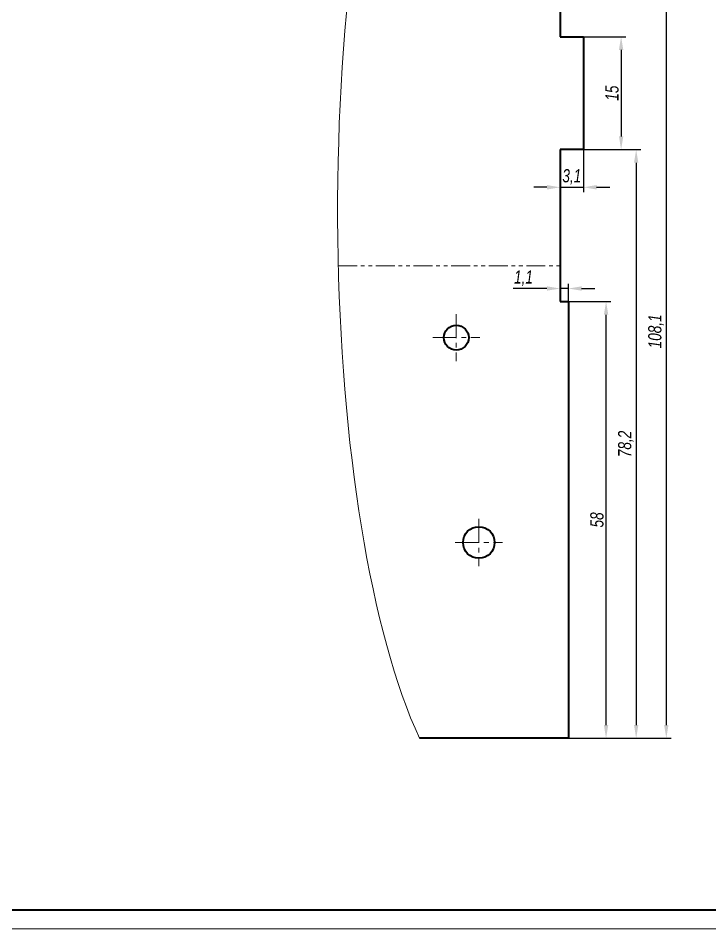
# Model space of a CAD drawing. Header units: millimetres. Extents: x 12064 to 35004, y -6103 to -2658.
# Drawn here: x 27103.5 to 27287.2, y -3143.9 to -2902.1 of the extents above; entities that cross this region are included whole.
import ezdxf

# ---------------------------------------------------------------- set-up
doc = ezdxf.new("R2010")
doc.units = ezdxf.units.MM
doc.linetypes.add('LT_03', pattern=[20.32, 12.7, -2.54, 2.54, -2.54])
doc.linetypes.add('LT_04', pattern=[20, 10, -2, 2, -2, 2, -2])
for name, color, linetype, lineweight in [('Layer_03', 5, 'LT_04', 13), ('Layer_04', 7, 'Continuous', 40), ('Layer_05', 6, 'Continuous', 13), ('Layer_06', 7, 'Continuous', 40), ('Layer_09', 1, 'Continuous', 15), ('Layer_10', 6, 'Continuous', 15), ('Layer_11', 1, 'LT_03', 15)]:
    doc.layers.add(name, color=color, linetype=linetype, lineweight=lineweight)
doc.styles.add('Style_01', font='ARIALNI.TTF', dxfattribs={"width": 0.9, "height": 3.5})
doc.dimstyles.new('DimStyle_02', dxfattribs={"dimtxt": 3.5, "dimasz": 3.5, "dimexe": 1.25, "dimexo": 0, "dimtad": 1, "dimdec": 1, "dimlfac": 0.5, "dimtxsty": 'Style_01', "dimcen": 2.5, "dimazin": 3, "dimtfac": 1, "dimtdec": 1, "dimtmove": 0, "dimatfit": 3})

# ---------------------------------------------------------------- blocks, each defined once
blk = doc.blocks.new('*D5')
at = {"layer": 'Defpoints', "color": 0, "ltscale": 0.5, "transparency": 16777216}
for p in [(27249.64, -2977.34), (27259.64, -2977.34), (27249.64, -3093.34)]:
    blk.add_point(p, dxfattribs=at)
at = {"layer": 'Layer_09', "color": 0, "lineweight": -2, "ltscale": 0.5, "transparency": 16777216}
for p, q in [((27249.64, -2977.34), (27260.89, -2977.34)), ((27259.64, -3089.84), (27259.64, -2980.84)), ((27249.64, -3093.34), (27260.89, -3093.34))]:
    blk.add_line(p, q, dxfattribs=at)
at = {"layer": 'Layer_09', "color": 0, "ltscale": 0.5, "transparency": 16777216}
for points in [[(27259.06, -2980.84), (27260.22, -2980.84), (27259.64, -2977.34)], [(27259.06, -3089.84), (27260.22, -3089.84), (27259.64, -3093.34)]]:
    blk.add_solid(points, dxfattribs=at)
at = {"layer": 'Layer_09', "color": 0, "ltscale": 0.5, "transparency": 16777216, "insert": (27257.23, -3035.34), "char_height": 3.5, "attachment_point": 5, "rotation": 90, "style": 'Style_01'}
blk.add_mtext('58', dxfattribs=at)
blk = doc.blocks.new('*D6')
at = {"layer": 'Defpoints', "color": 0, "ltscale": 0.5, "transparency": 16777216}
for p in [(27247.44, -2973.89), (27247.44, -2977.34), (27249.64, -2977.34)]:
    blk.add_point(p, dxfattribs=at)
at = {"layer": 'Layer_09', "color": 0, "lineweight": -2, "ltscale": 0.5, "transparency": 16777216}
for p, q in [((27243.94, -2973.89), (27234.98, -2973.89)), ((27247.44, -2977.34), (27247.44, -2972.64)), ((27249.64, -2973.89), (27247.44, -2973.89)), ((27249.64, -2977.34), (27249.64, -2972.64)), ((27253.14, -2973.89), (27256.64, -2973.89))]:
    blk.add_line(p, q, dxfattribs=at)
at = {"layer": 'Layer_09', "color": 0, "ltscale": 0.5, "transparency": 16777216}
for points in [[(27243.94, -2973.31), (27243.94, -2974.47), (27247.44, -2973.89)], [(27253.14, -2973.31), (27253.14, -2974.47), (27249.64, -2973.89)]]:
    blk.add_solid(points, dxfattribs=at)
at = {"layer": 'Layer_09', "color": 0, "ltscale": 0.5, "transparency": 16777216, "insert": (27237.71, -2971.15), "char_height": 3.5, "attachment_point": 5, "style": 'Style_01'}
blk.add_mtext('1,1', dxfattribs=at)
blk = doc.blocks.new('*D7')
at = {"layer": 'Defpoints', "color": 0, "ltscale": 0.5, "transparency": 16777216}
for p in [(27247.44, -2937.01), (27253.64, -2937.01), (27253.64, -2947.01)]:
    blk.add_point(p, dxfattribs=at)
at = {"layer": 'Layer_09', "color": 0, "lineweight": -2, "ltscale": 0.5, "transparency": 16777216}
for p, q in [((27247.44, -2937.01), (27247.44, -2948.26)), ((27253.64, -2937.01), (27253.64, -2948.26)), ((27243.94, -2947.01), (27240.44, -2947.01)), ((27247.44, -2947.01), (27253.64, -2947.01)), ((27257.14, -2947.01), (27260.64, -2947.01))]:
    blk.add_line(p, q, dxfattribs=at)
at = {"layer": 'Layer_09', "color": 0, "ltscale": 0.5, "transparency": 16777216}
for points in [[(27243.94, -2946.42), (27243.94, -2947.59), (27247.44, -2947.01)], [(27257.14, -2946.42), (27257.14, -2947.59), (27253.64, -2947.01)]]:
    blk.add_solid(points, dxfattribs=at)
at = {"layer": 'Layer_09', "color": 0, "ltscale": 0.5, "transparency": 16777216, "insert": (27250.54, -2944.27), "char_height": 3.5, "attachment_point": 5, "style": 'Style_01'}
blk.add_mtext('3,1', dxfattribs=at)
blk = doc.blocks.new('*D8')
at = {"layer": 'Defpoints', "color": 0, "ltscale": 0.5, "transparency": 16777216}
for p in [(27253.64, -2907.01), (27253.64, -2937.01), (27263.64, -2937.01)]:
    blk.add_point(p, dxfattribs=at)
at = {"layer": 'Layer_09', "color": 0, "lineweight": -2, "ltscale": 0.5, "transparency": 16777216}
for p, q in [((27253.64, -2907.01), (27264.89, -2907.01)), ((27263.64, -2910.51), (27263.64, -2933.51)), ((27253.64, -2937.01), (27264.89, -2937.01))]:
    blk.add_line(p, q, dxfattribs=at)
at = {"layer": 'Layer_09', "color": 0, "ltscale": 0.5, "transparency": 16777216}
for points in [[(27263.06, -2910.51), (27264.22, -2910.51), (27263.64, -2907.01)], [(27263.06, -2933.51), (27264.22, -2933.51), (27263.64, -2937.01)]]:
    blk.add_solid(points, dxfattribs=at)
at = {"layer": 'Layer_09', "color": 0, "ltscale": 0.5, "transparency": 16777216, "insert": (27261.23, -2922.01), "char_height": 3.5, "attachment_point": 5, "rotation": 90, "style": 'Style_01'}
blk.add_mtext('15', dxfattribs=at)
blk = doc.blocks.new('*D9')
at = {"layer": 'Defpoints', "color": 0, "ltscale": 0.5, "transparency": 16777216}
for p in [(27264.89, -2937.01), (27249.64, -3093.34), (27267.64, -3093.34)]:
    blk.add_point(p, dxfattribs=at)
at = {"layer": 'Layer_09', "color": 0, "lineweight": -2, "ltscale": 0.5, "transparency": 16777216}
for p, q in [((27264.89, -2937.01), (27268.89, -2937.01)), ((27267.64, -2940.51), (27267.64, -3089.84)), ((27249.64, -3093.34), (27268.89, -3093.34))]:
    blk.add_line(p, q, dxfattribs=at)
at = {"layer": 'Layer_09', "color": 0, "ltscale": 0.5, "transparency": 16777216}
for points in [[(27267.06, -2940.51), (27268.22, -2940.51), (27267.64, -2937.01)], [(27267.06, -3089.84), (27268.22, -3089.84), (27267.64, -3093.34)]]:
    blk.add_solid(points, dxfattribs=at)
at = {"layer": 'Layer_09', "color": 0, "ltscale": 0.5, "transparency": 16777216, "insert": (27264.91, -3015.17), "char_height": 3.5, "attachment_point": 5, "rotation": 90, "style": 'Style_01'}
blk.add_mtext('78,2', dxfattribs=at)
blk = doc.blocks.new('*D12')
at = {"layer": 'Defpoints', "color": 0, "ltscale": 0.5, "transparency": 16777216}
for p in [(27241.44, -2877.21), (27249.64, -3093.34), (27275.64, -3093.34)]:
    blk.add_point(p, dxfattribs=at)
at = {"layer": 'Layer_09', "color": 0, "lineweight": -2, "ltscale": 0.5, "transparency": 16777216}
for p, q in [((27241.44, -2877.21), (27276.89, -2877.21)), ((27275.64, -2880.71), (27275.64, -3089.84)), ((27249.64, -3093.34), (27276.89, -3093.34))]:
    blk.add_line(p, q, dxfattribs=at)
at = {"layer": 'Layer_09', "color": 0, "ltscale": 0.5, "transparency": 16777216}
for points in [[(27275.06, -2880.71), (27276.22, -2880.71), (27275.64, -2877.21)], [(27275.06, -3089.84), (27276.22, -3089.84), (27275.64, -3093.34)]]:
    blk.add_solid(points, dxfattribs=at)
at = {"layer": 'Layer_09', "color": 0, "ltscale": 0.5, "transparency": 16777216, "insert": (27272.91, -2985.27), "char_height": 3.5, "attachment_point": 5, "rotation": 90, "style": 'Style_01'}
blk.add_mtext('108,1', dxfattribs=at)

msp = doc.modelspace()

# ---------------------------------------------------------------- linework, layer by layer
at = {"layer": 'Layer_03', "ltscale": 0.5}
msp.add_line((27188.5, -2967.88), (27247.44, -2967.88), dxfattribs=at)
at = {"layer": 'Layer_04'}
for p, q in [((27247.44, -2883.21), (27247.44, -2907.01)), ((27247.44, -2907.01), (27253.64, -2907.01)), ((27253.64, -2907.01), (27253.64, -2937.01)), ((27253.64, -2937.01), (27247.44, -2937.01)), ((27247.44, -2937.01), (27247.44, -2977.34)), ((27247.44, -2977.34), (27249.64, -2977.34)), ((27249.64, -2977.34), (27249.64, -3093.34)), ((27249.64, -3093.34), (27210.07, -3093.34))]:
    msp.add_line(p, q, dxfattribs=at)
for centre, radius in [((27219.84, -2986.94), 3.3), ((27225.84, -3041.34), 4.2)]:
    msp.add_circle(centre, radius, dxfattribs=at)
at = {"layer": 'Layer_05'}
msp.add_line((26761.08, -3143.93), (27652.08, -3143.93), dxfattribs=at)
at = {"layer": 'Layer_06', "linetype": 'Continuous'}
msp.add_line((26781.08, -3138.93), (27461.96, -3138.93), dxfattribs=at)
at = {"layer": 'Layer_10', "ltscale": 0.5}
msp.add_ellipse((27232.06, -2953.22), major_axis=(0, 162.09), ratio=0.269791, start_param=0.617557, end_param=2.61488, dxfattribs=at)
at = {"layer": 'Layer_11', "ltscale": 0.5}
for p, q in [((27219.84, -2980.7), (27219.84, -2993.19)), ((27213.59, -2986.94), (27226.09, -2986.94)), ((27225.84, -3035.1), (27225.84, -3047.59)), ((27219.59, -3041.34), (27232.09, -3041.34))]:
    msp.add_line(p, q, dxfattribs=at)

# ---------------------------------------------------------------- dimensions: what is measured, and where the dimension line sits
at = {"layer": 'Layer_09', "ltscale": 0.5}
for base, p1, p2, picture, middle in [((27275.64, -3093.34), (27241.44, -2877.21), (27249.64, -3093.34), '*D12', (27272.91, -2985.27)), ((27263.64, -2937.01), (27253.64, -2907.01), (27253.64, -2937.01), '*D8', (27261.23, -2922.01)), ((27267.64, -3093.34), (27264.89, -2937.01), (27249.64, -3093.34), '*D9', (27264.91, -3015.17)), ((27259.64, -2977.34), (27249.64, -3093.34), (27249.64, -2977.34), '*D5', (27257.23, -3035.34))]:
    dim = msp.add_linear_dim(base=base, p1=p1, p2=p2, angle=90, dimstyle='DimStyle_02', dxfattribs=at)
    dim.commit()
    dim.dimension.update_dxf_attribs({"geometry": picture, "text_midpoint": middle})
for base, p1, p2, picture, middle in [((27253.64, -2947.01), (27247.44, -2937.01), (27253.64, -2937.01), '*D7', (27250.54, -2944.27)), ((27247.44, -2973.89), (27249.64, -2977.34), (27247.44, -2977.34), '*D6', (27237.71, -2971.15))]:
    dim = msp.add_linear_dim(base=base, p1=p1, p2=p2, dimstyle='DimStyle_02', dxfattribs=at)
    dim.commit()
    dim.dimension.update_dxf_attribs({"geometry": picture, "text_midpoint": middle})

doc.saveas('drawing.dxf')
